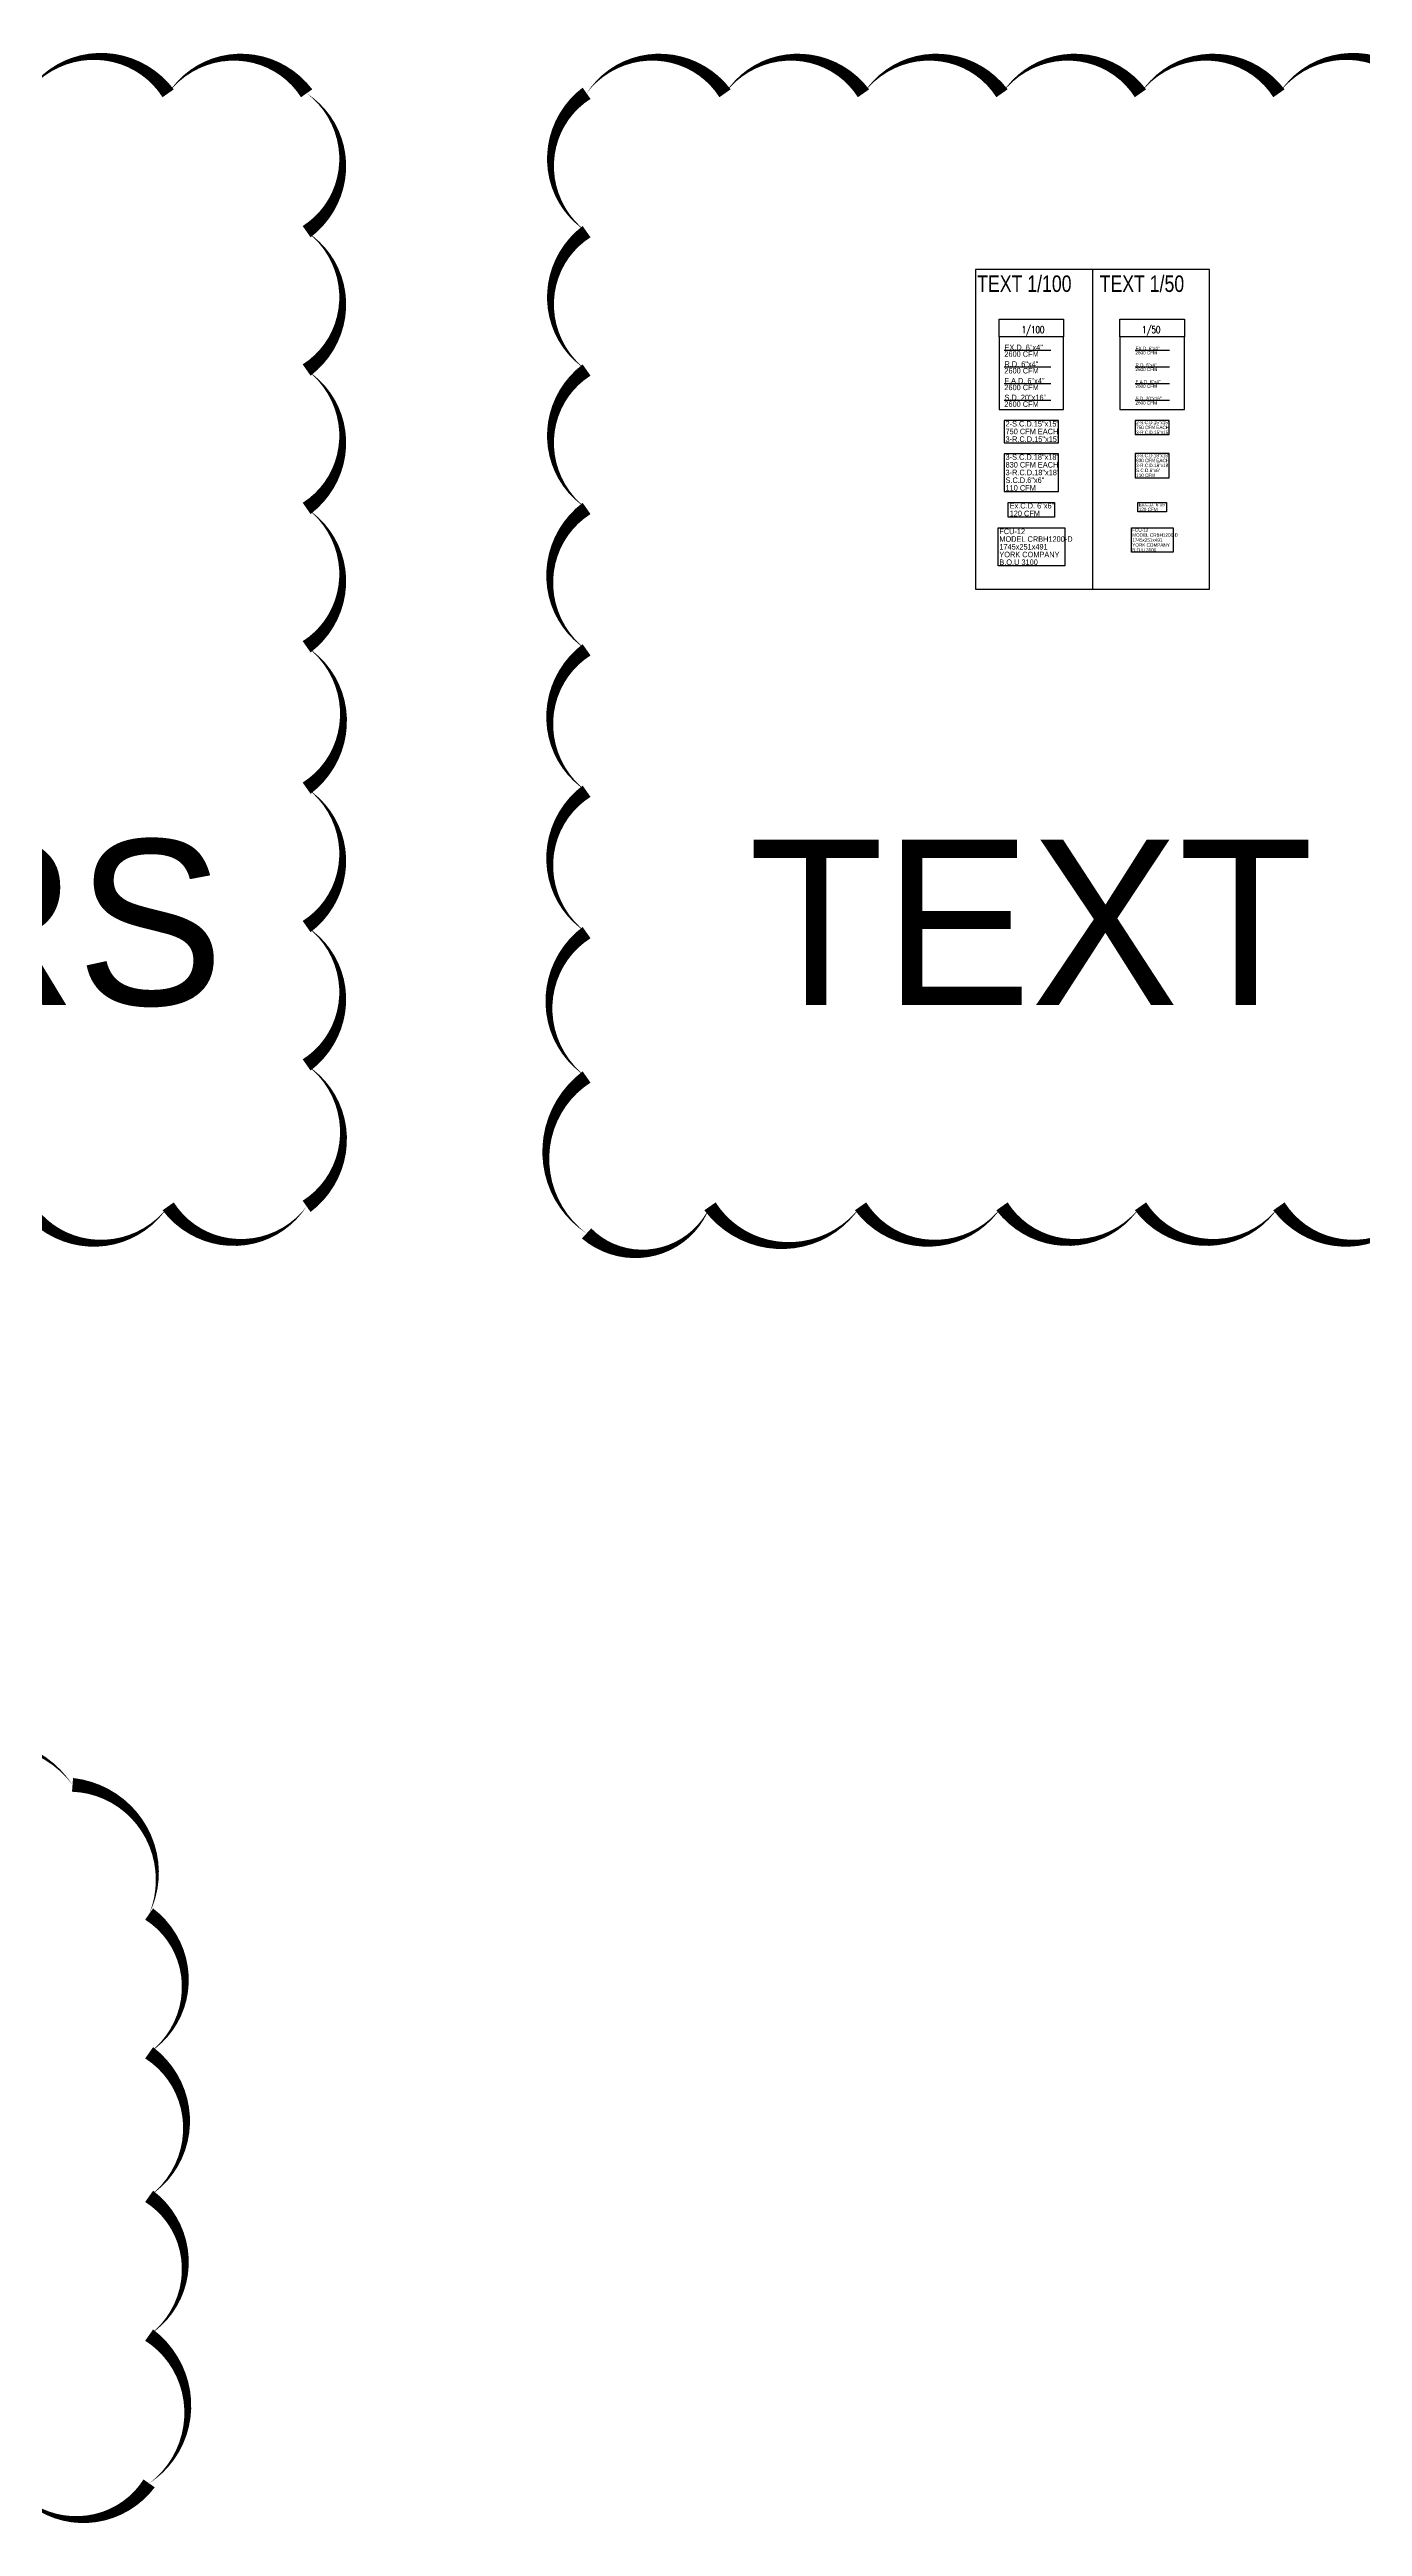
# Model space of a CAD drawing. Header units: millimetres. Extents: x -21221 to 1625077, y -149981 to 356550.
# Drawn here: x 843265 to 890951, y 164770 to 254715 of the extents above; entities that cross this region are included whole.
import ezdxf
from ezdxf.enums import TextEntityAlignment as Align

# ---------------------------------------------------------------- set-up
doc = ezdxf.new("R2010")
doc.units = ezdxf.units.MM
doc.header["$LTSCALE"] = 1000
doc.header["$MEASUREMENT"] = 0
doc.layers.get('0').update_dxf_attribs({"linetype": 'CONTINUOUS'})
for name, color, linetype in [('1-EX-DUCT', 1, 'CONTINUOUS'), ('11-F-A-DUCT', 11, 'CONTINUOUS'), ('12- EQUIPMENT HVAC', 12, 'CONTINUOUS'), ('3- SUPPLY DUCT', 3, 'CONTINUOUS'), ('40-REFERENCE-DRAWINGS-0-35', 40, 'CONTINUOUS')]:
    doc.layers.add(name, color=color, linetype=linetype)
doc.layers.add('6-RETURN-DUCT', color=6, linetype='CONTINUOUS', lineweight=50)
doc.styles.add('ROMANS', font='romans.shx', dxfattribs={"width": 0.85})
doc.styles.add('STENCIL', font='stencil.shx')
doc.styles.add('SUPPORT', font='ROMANT.SHX', dxfattribs={"width": 0.75, "height": 250})
doc.styles.add('TEXT-P', font='stencil.shx', dxfattribs={"height": 0.3})
doc.dimstyles.get("Standard").update_dxf_attribs({"dimtxt": 125, "dimasz": 200, "dimexe": 0.18, "dimexo": 0.0625, "dimgap": 0.09, "dimtad": 0, "dimtih": 1, "dimtoh": 1, "dimdec": 4, "dimlfac": 0.1, "dimzin": 0, "dimdsep": 46, "dimtxsty": 'ROMANS', "dimcen": 0.09, "dimclrd": 1, "dimclre": 1, "dimclrt": 256, "dimadec": 0, "dimazin": 0, "dimtfac": 1, "dimtdec": 4, "dimtofl": 0, "dimtmove": 0, "dimatfit": 3, "dimfxl": 1, "dimtolj": 1, "dimtzin": 0, "dimarcsym": 0})

# ---------------------------------------------------------------- blocks, each defined once
blk = doc.blocks.new('1  100 EX')
at = {"layer": '1-EX-DUCT', "color": 4, "style": 'TEXT-P', "width": 0.8}
for s, p in [('EX.D. 6"x4"', (-1685, 10)), ('2600 CFM', (-1690, -231))]:
    blk.add_text(s, height=200, dxfattribs=at).set_placement(p)
at = {"layer": '1-EX-DUCT', "color": 33}
blk.add_leader([(0, 0), (-1696, 0)], dimstyle='Standard', override={"dimasz": 100, "dimgap": 0.09, "dimtad": 0}, dxfattribs=at)
blk = doc.blocks.new('1  100  R')
at = {"layer": '6-RETURN-DUCT', "color": 4, "style": 'TEXT-P', "width": 0.8}
for s, p in [('R.D. 6"x4"', (-1685, 10)), ('2600 CFM', (-1690, -231))]:
    blk.add_text(s, height=200, dxfattribs=at).set_placement(p)
at = {"layer": '6-RETURN-DUCT', "color": 33}
blk.add_leader([(0, 0), (-1696, 0)], dimstyle='Standard', override={"dimasz": 100, "dimgap": 0.09, "dimtad": 0}, dxfattribs=at)
blk = doc.blocks.new('1  100 F')
at = {"layer": '11-F-A-DUCT', "color": 4, "style": 'TEXT-P', "width": 0.8}
for s, p in [('F.A.D. 6"x4"', (-1685, 10)), ('2600 CFM', (-1690, -231))]:
    blk.add_text(s, height=200, dxfattribs=at).set_placement(p)
at = {"layer": '11-F-A-DUCT', "color": 33}
blk.add_leader([(0, 0), (-1696, 0)], dimstyle='Standard', override={"dimasz": 100, "dimgap": 0.09, "dimtad": 0}, dxfattribs=at)
blk = doc.blocks.new('1  100 S')
at = {"layer": '3- SUPPLY DUCT', "color": 4, "style": 'TEXT-P', "width": 0.8}
for s, p in [('S.D. 20"x16"', (-1685, 10)), ('2600 CFM', (-1690, -231))]:
    blk.add_text(s, height=200, dxfattribs=at).set_placement(p)
at = {"layer": '3- SUPPLY DUCT', "color": 33}
blk.add_leader([(0, 0), (-1696, 0)], dimstyle='Standard', override={"dimasz": 100, "dimgap": 0.09, "dimtad": 0}, dxfattribs=at)
blk = doc.blocks.new('1  50  EX')
at = {"layer": '1-EX-DUCT', "color": 4, "style": 'TEXT-P', "width": 0.8}
for s, p in [('EX.D. 6"x4"', (-1239, 10)), ('2600 CFM', (-1242, -146))]:
    blk.add_text(s, height=125, dxfattribs=at).set_placement(p)
at = {"layer": '1-EX-DUCT', "color": 33}
blk.add_leader([(0, 0), (-1246, 0)], dimstyle='Standard', override={"dimasz": 100, "dimgap": 0.09, "dimtad": 0}, dxfattribs=at)
blk = doc.blocks.new('1  50 R')
at = {"layer": '6-RETURN-DUCT', "color": 4, "style": 'TEXT-P', "width": 0.8}
for s, p in [('R.D. 6"x4"', (-1239, 10)), ('2600 CFM', (-1242, -146))]:
    blk.add_text(s, height=125, dxfattribs=at).set_placement(p)
at = {"layer": '6-RETURN-DUCT', "color": 33}
blk.add_leader([(0, 0), (-1246, 0)], dimstyle='Standard', override={"dimasz": 100, "dimgap": 0.09, "dimtad": 0}, dxfattribs=at)
blk = doc.blocks.new('1  50 F')
at = {"layer": '11-F-A-DUCT', "color": 4, "style": 'TEXT-P', "width": 0.8}
for s, p in [('F.A.D. 6"x4"', (-1239, 10)), ('2600 CFM', (-1242, -146))]:
    blk.add_text(s, height=125, dxfattribs=at).set_placement(p)
at = {"layer": '11-F-A-DUCT', "color": 33}
blk.add_leader([(0, 0), (-1246, 0)], dimstyle='Standard', override={"dimasz": 100, "dimgap": 0.09, "dimtad": 0}, dxfattribs=at)
blk = doc.blocks.new('1  50 S')
at = {"layer": '3- SUPPLY DUCT', "color": 4, "style": 'TEXT-P', "width": 0.8}
for s, p in [('S.D. 20"x16"', (-1239, 10)), ('2600 CFM', (-1242, -146))]:
    blk.add_text(s, height=125, dxfattribs=at).set_placement(p)
at = {"layer": '3- SUPPLY DUCT', "color": 33}
blk.add_leader([(0, 0), (-1246, 0)], dimstyle='Standard', override={"dimasz": 100, "dimgap": 0.09, "dimtad": 0}, dxfattribs=at)

msp = doc.modelspace()

# ---------------------------------------------------------------- linework, layer by layer
msp.add_line((881146.3, 246728), (881146.3, 235120))
for points in [[(885395, 246728), (876897.6, 246728), (876897.6, 235120), (885395, 235120)], [(880098.1, 244283.5), (877751.4, 244283.5), (877751.4, 244920.7), (880098.1, 244920.7)], [(884488.9, 244283.5), (882142.2, 244283.5), (882142.2, 244920.7), (884488.9, 244920.7)], [(880098.1, 244283.5), (877751.4, 244283.5), (877751.4, 241637.5), (880098.1, 241637.5)], [(884488.9, 244283.5), (882142.2, 244283.5), (882142.2, 241637.5), (884488.9, 241637.5)]]:
    msp.add_lwpolyline(points, close=True)
at = {"layer": '1-EX-DUCT', "color": 33}
for points in [[(878088.5, 238272), (879760.9, 238272), (879760.9, 237729.1), (878088.5, 237729.1)], [(882792.9, 238272), (883838.2, 238272), (883838.2, 237932.7), (882792.9, 237932.7)]]:
    msp.add_lwpolyline(points, close=True, dxfattribs=at)
at = {"layer": '12- EQUIPMENT HVAC', "color": 33}
for points in [[(877713.5, 237340.9), (880135.9, 237340.9), (880135.9, 235961.7), (877713.5, 235961.7)], [(882558.5, 237340.9), (884072.5, 237340.9), (884072.5, 236458.9), (882558.5, 236458.9)]]:
    msp.add_lwpolyline(points, close=True, dxfattribs=at)
at = {"layer": '3- SUPPLY DUCT'}
for points in [[(842435, 253126.4, 0, 500, -0.5205671), (847573.6, 253126.4, 0, 500, -0.5205671), (852603, 253126.4, 0, 500, -0.5205671), (852603, 248101.3, 0, 500, -0.5205671), (852603, 243076.2, 0, 500, -0.5205671), (852603, 238051.1, 0, 500, -0.5205671), (852603, 233026, 0, 500, -0.5205671), (852603, 227891.7, 0, 500, -0.5205671), (852603, 222866.6, 0, 500, -0.5205671), (852603, 217841.5, 0, 500, -0.5205671), (852603, 212707.2, 0, 500, -0.5205671), (847573.6, 212707.2, 0, 500, -0.5205671), (842435, 212707.2, 0, 500, -0.5205671)], [(893055.5, 212707.2, 0, 500, -0.5205671), (887916.9, 212707.2, 0, 500, -0.5205671), (882887.6, 212707.2, 0, 500, -0.5205671), (877858.3, 212707.2, 0, 500, -0.5205671), (872719.6, 212707.2, 0, 500, -0.5205671), (867253, 212707.2, 0, 500, -0.5205671), (862770.3, 211724, 0, 500, -0.5205671), (862770.3, 217404.5, 0, 500, -0.5205671), (862770.3, 222648.1, 0, 500, -0.5205671), (862770.3, 227782.5, 0, 500, -0.5205671), (862770.3, 232916.8, 0, 500, -0.5205671), (862770.3, 238051.1, 0, 500, -0.5205671), (862770.3, 243076.2, 0, 500, -0.5205671), (862770.3, 248101.3, 0, 500, -0.5205671), (862770.3, 253126.4, 0, 500, -0.5205671), (867799.6, 253126.4, 0, 500, -0.5205671), (872828.9, 253126.4, 0, 500, -0.5205671), (877858.3, 253126.4, 0, 500, -0.5205671), (882887.6, 253126.4, 0, 500, -0.5205671), (887916.9, 253126.4, 0, 500, -0.5205671), (893055.5, 253126.4, 0, 500, -0.5205671)], [(841840.5, 166333.2, 0, 500, 0.5205671), (846883.3, 166333.2, 0, 500, 0.5205671), (846883.3, 171719.3, 0, 500, 0.5205671), (846883.3, 176757.8, 0, 500, 0.5205671), (846883.3, 181970.1, 0, 500, 0.5205671), (846883.3, 187008.7, 0, 500, 0.5205671), (844101.1, 191699.8, 0, 500, 0.5205671), (838188.9, 191699.8, 0, 500, 0.5205671)]]:
    msp.add_lwpolyline(points, format="xyseb", dxfattribs=at)
at = {"layer": '3- SUPPLY DUCT', "color": 33}
for points in [[(877938.5, 240427.6), (879910.9, 240427.6), (879910.9, 241249.3), (877938.5, 241249.3)], [(882699.1, 240735.8), (883931.9, 240735.8), (883931.9, 241249.3), (882699.1, 241249.3)], [(877938.5, 238660.2), (879910.9, 238660.2), (879910.9, 240039.4), (877938.5, 240039.4)], [(882699.1, 239167.4), (883931.9, 239167.4), (883931.9, 240049.4), (882699.1, 240049.4)]]:
    msp.add_lwpolyline(points, close=True, dxfattribs=at)

# ---------------------------------------------------------------- block references
at = {"layer": '3- SUPPLY DUCT'}
for name, p in [('1  100 EX', (879634, 243789.7)), ('1  50  EX', (883947, 243789.7)), ('1  100  R', (879634, 243183.3)), ('1  50 R', (883947, 243183.3)), ('1  100 F', (879634, 242576.9)), ('1  100 S', (879634, 241970.5)), ('1  50 F', (883947, 242576.9)), ('1  50 S', (883947, 241970.5))]:
    msp.add_blockref(name, p, dxfattribs=at)

# ---------------------------------------------------------------- texts
at = {"color": 4, "ltscale": 50, "style": 'SUPPORT', "width": 0.75}
for s, p in [('1/100', (878576.3, 244418.5)), ('1/50', (882951.1, 244418.5))]:
    msp.add_text(s, height=250, dxfattribs=at).set_placement(p)
at = {"layer": '1-EX-DUCT', "color": 4, "style": 'TEXT-P', "width": 0.8}
for s, height, p in [('120 CFM', 200, (878137.2, 237709.2)), ('Ex.C.D. 6"x6"', 200, (878137.2, 237989.2)), ('120 CFM', 125, (882823.3, 237915.2)), ('Ex.C.D. 6"x6"', 125, (882823.3, 238095.2))]:
    msp.add_text(s, height=height, dxfattribs=at).set_placement(p, align=Align.BOTTOM_LEFT)
at = {"layer": '12- EQUIPMENT HVAC', "color": 4, "style": 'TEXT-P', "width": 0.8}
for s, height, p in [('1745x251x491', 200, (877762.2, 236498.1)), ('FCU-12', 200, (877762.2, 237058.1)), ('MODEL CRBH1200-D', 200, (877762.2, 236778.1)), ('YORK COMPANY', 125, (882588.9, 236624.1)), ('1745x251x491', 125, (882588.9, 236804.1)), ('FCU-12', 125, (882588.9, 237164.1)), ('MODEL CRBH1200-D', 125, (882588.9, 236984.1)), ('B.O.U 3100', 125, (882588.9, 236444.1)), ('YORK COMPANY', 200, (877762.2, 236218.1)), ('B.O.U 3100', 200, (877762.2, 235938.1))]:
    msp.add_text(s, height=height, dxfattribs=at).set_placement(p, align=Align.BOTTOM_LEFT)
at = {"layer": '3- SUPPLY DUCT', "color": 4, "style": 'TEXT-P', "width": 0.8}
for s, height, p in [('2-S.C.D.15"x15"', 200, (877987.2, 240966.5)), ('2-S.C.D.15"x15"', 125, (882729.6, 241072.6)), ('750 CFM EACH', 125, (882729.6, 240892.6)), ('3-R.C.D.15"x15"', 200, (877987.2, 240406.5)), ('750 CFM EACH', 200, (877987.2, 240686.5)), ('3-R.C.D.15"x15"', 125, (882729.6, 240712.6)), ('3-S.C.D.18"x18"', 200, (877987.2, 239756.6)), ('3-R.C.D.18"x18"', 200, (877987.2, 239196.6)), ('830 CFM EACH', 200, (877987.2, 239476.6)), ('3-S.C.D.18"x18"', 125, (882729.6, 239872.7)), ('3-R.C.D.18"x18"', 125, (882729.6, 239512.7)), ('830 CFM EACH', 125, (882729.6, 239692.7)), ('S.C.D.6"x6"', 125, (882729.6, 239332.7)), ('110 CFM', 125, (882729.6, 239152.7)), ('S.C.D.6"x6"', 200, (877987.2, 238916.6)), ('110 CFM', 200, (877987.2, 238636.6))]:
    msp.add_text(s, height=height, dxfattribs=at).set_placement(p, align=Align.BOTTOM_LEFT)
at = {"layer": '40-REFERENCE-DRAWINGS-0-35', "lineweight": 35, "style": 'STENCIL', "width": 0.8}
for s, p in [('TEXT 1/100', (876958.8, 245912.3)), ('TEXT 1/50', (881406.1, 245912.3))]:
    msp.add_text(s, height=600, dxfattribs=at).set_placement(p)
at = {"layer": '40-REFERENCE-DRAWINGS-0-35', "lineweight": 35, "style": 'STENCIL'}
for s, p in [('LAYERS', (817934.9, 220018)), ('TEXT', (868661.5, 220018))]:
    msp.add_text(s, height=6000, dxfattribs=at).set_placement(p)

doc.saveas('drawing.dxf')
